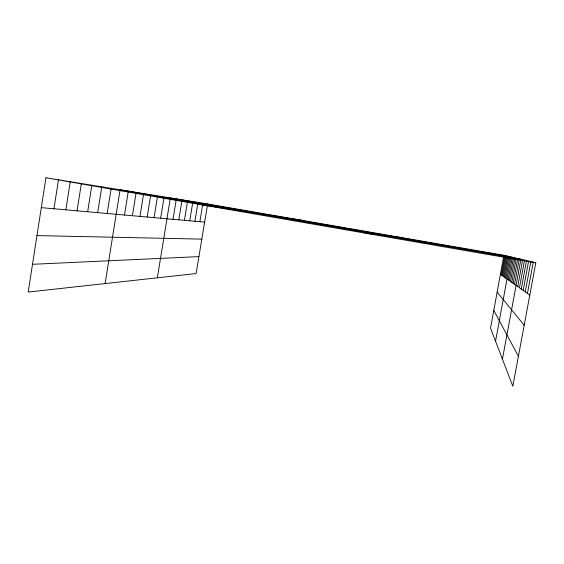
<?xml version="1.0" encoding="UTF-8"?>
<svg xmlns="http://www.w3.org/2000/svg" width="564" height="564" viewBox="0 0 564 564"><rect width="100%" height="100%" fill="white"/><g stroke="black" fill="none" stroke-linecap="round" stroke-linejoin="round"><path stroke-width="0.85" d="M45.938 177.766L28.2 292.053L196.124 273.54L207.63 203.978L45.938 177.766L535.8 262.761L512.831 386.234L490.518 328.156L503.927 255.288L207.63 203.978M53.947 208.772L58.466 179.796M65.84 209.829L70.253 181.707M77.064 210.823L81.364 183.511M87.66 211.761L91.854 185.211M97.678 212.649L101.781 186.818M107.174 213.488L111.178 188.341M105.108 283.572L120.097 189.786L520.917 259.271L502.432 359.155M124.496 215.025L128.331 191.118M132.413 215.73L136.03 193.255M139.964 216.4L143.644 193.6M147.176 217.034L150.637 195.616M154.064 217.648L157.462 196.702M160.655 218.233L163.983 197.774M157.342 277.812L170.222 198.803M173.014 219.326L176.356 198.909M178.823 219.84L182.094 199.839M184.393 220.334L187.333 202.434M189.751 220.813L192.909 201.588M194.897 221.264L197.717 204.126M199.853 221.708L202.906 203.209M501.255 274.894L504.519 257.191M502.122 275.507L505.767 255.725M503.025 276.141L506.43 257.635M503.962 276.804L507.6 257.05M504.935 277.495L508.82 256.437M505.957 278.221L509.609 258.418M495.544 341.234L511.083 256.965L170.363 197.936M508.143 279.765L511.978 258.982M509.313 280.59L513.564 257.551M510.533 281.45L514.735 258.707M511.823 282.36L516.123 259.052M513.169 283.318L517.752 258.531M514.587 284.319L519.134 259.743M517.71 286.526L522.68 259.687M519.43 287.739L524.548 260.124M521.256 289.029L526.529 260.589M523.195 290.397L528.63 261.083M525.253 291.856L530.872 261.604M527.446 293.407L533.255 262.161M32.508 264.297L198.923 256.613M36.963 235.597L201.813 239.129M41.299 207.651L204.626 222.131M365.021 233.129L402.865 237.789M198.718 204.274L302.177 220.348M503.927 255.288L535.8 262.761M500.423 274.308L529.793 295.064M497.152 292.117L524.175 325.259M493.782 310.426L518.408 356.258"/></g></svg>
